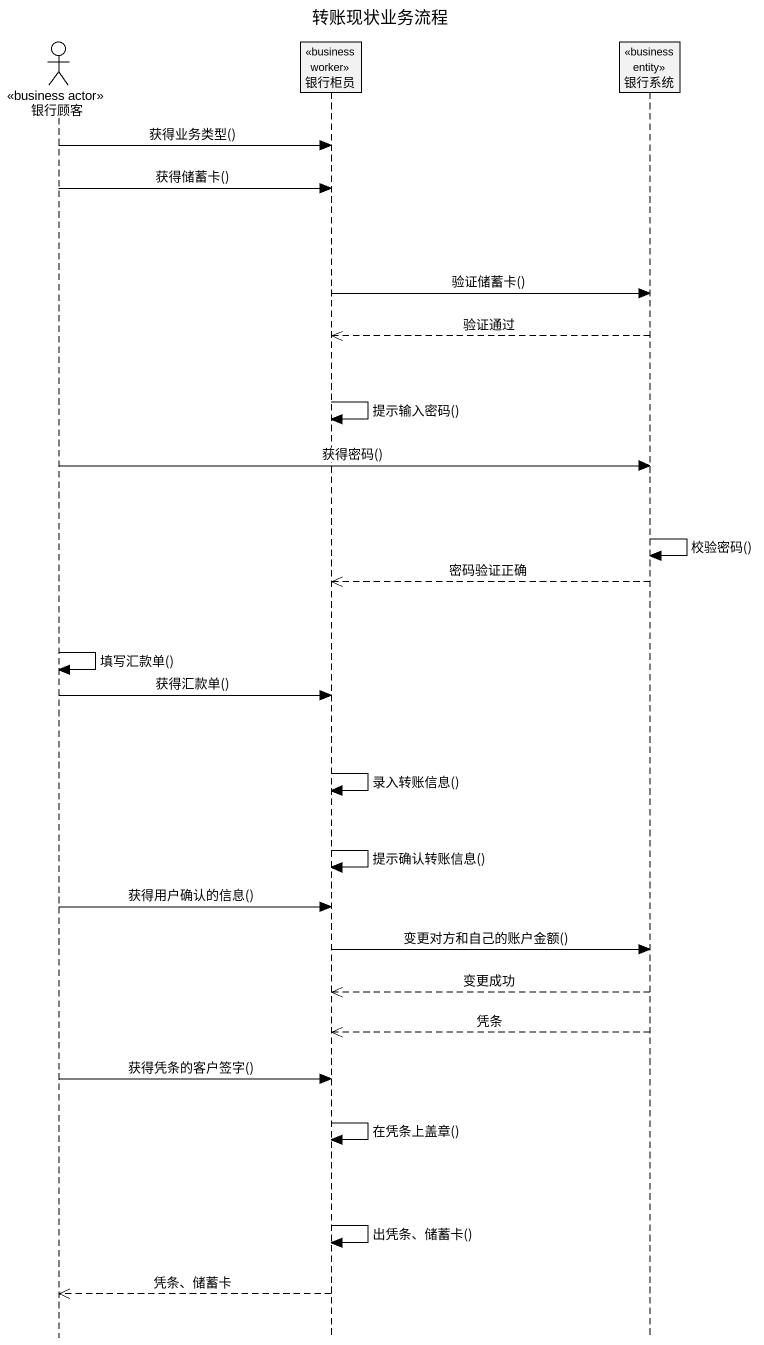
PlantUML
@startuml
title 转账现状业务流程
hide footbox
actor 银行顾客 <<business actor>>
participant 银行柜员 <<business worker>>
participant 银行系统 <<business entity>>

银行顾客 -> 银行柜员 : 获得业务类型()
银行顾客 -> 银行柜员 : 获得储蓄卡()
银行柜员 -> 银行系统 : 验证储蓄卡()
银行系统 -->> 银行柜员 : 验证通过
银行柜员 -> 银行柜员 : 提示输入密码()
银行顾客 -> 银行系统 : 获得密码()
银行系统 -> 银行系统 : 校验密码()
银行系统 -->> 银行柜员 : 密码验证正确
银行顾客 -> 银行顾客 : 填写汇款单()
银行顾客 -> 银行柜员 : 获得汇款单()
银行柜员 -> 银行柜员 : 录入转账信息()
银行柜员 -> 银行柜员 : 提示确认转账信息()
银行顾客 -> 银行柜员 : 获得用户确认的信息()
银行柜员 -> 银行系统 : 变更对方和自己的账户金额()
银行系统 -->> 银行柜员 : 变更成功
银行系统 -->> 银行柜员 : 凭条
银行顾客 -> 银行柜员 : 获得凭条的客户签字()
银行柜员 -> 银行柜员 : 在凭条上盖章()
银行柜员 -> 银行柜员 : 出凭条、储蓄卡()
银行柜员 -->> 银行顾客 : 凭条、储蓄卡
@enduml
